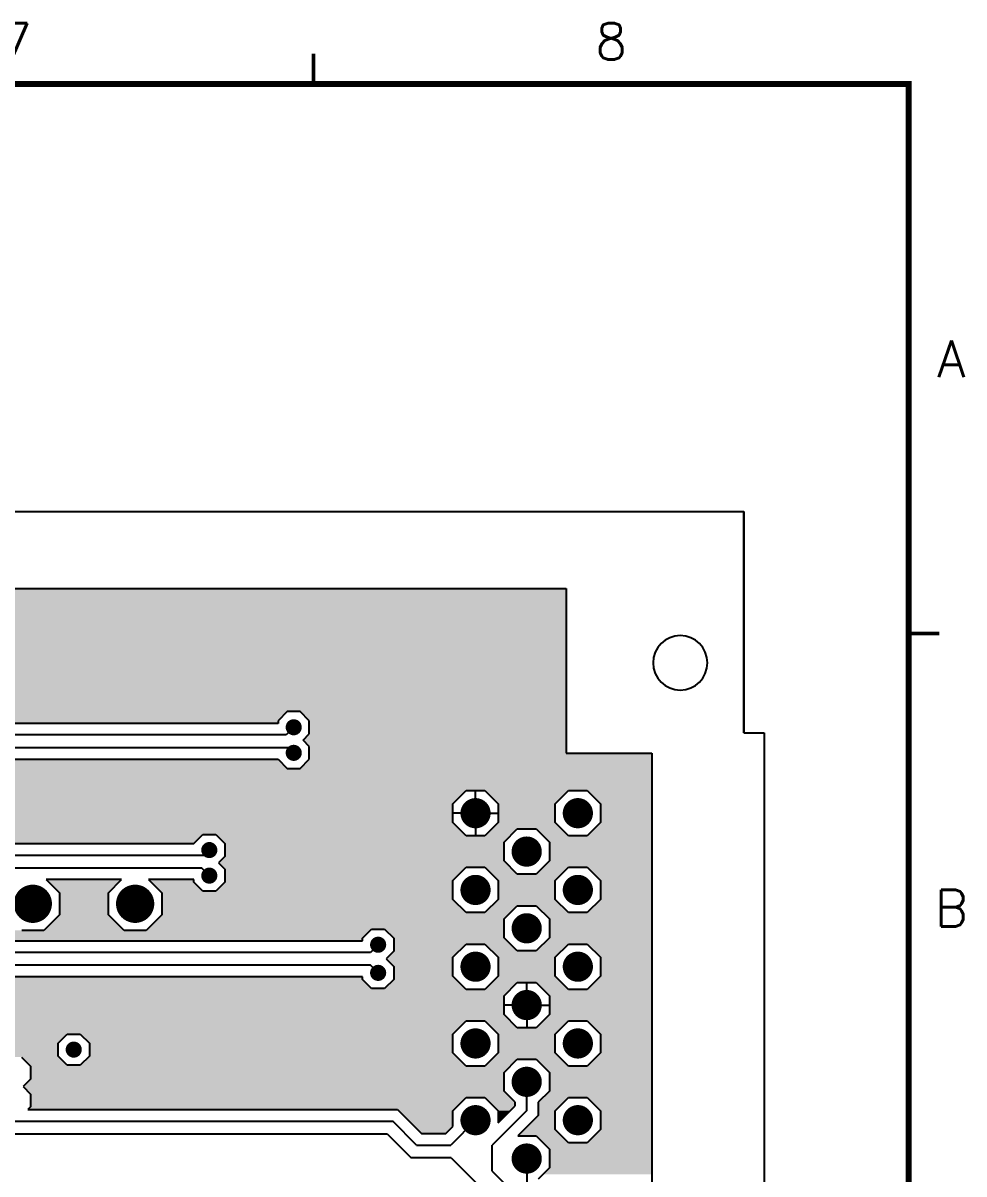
# Model space of a CAD drawing. Extents: x 295 to 953, y 10 to 290.
# Drawn here: x 809.4 to 886.5, y 195.7 to 290 of the extents above; entities that cross this region are included whole.
import ezdxf
from ezdxf.enums import TextEntityAlignment as Align

# ---------------------------------------------------------------- set-up
doc = ezdxf.new("R2010")
doc.units = 0
doc.header["$LTSCALE"] = 5
doc.header["$MEASUREMENT"] = 0
doc.layers.get('0').update_dxf_attribs({"linetype": 'CONTINUOUS', "lineweight": 25})
for name, color, linetype in [('L3-INT2_GBR', 2, 'CONTINUOUS'), ('문자', 4, 'CONTINUOUS'), ('테두리', 3, 'CONTINUOUS')]:
    doc.layers.add(name, color=color, linetype=linetype)
doc.styles.get("Standard").update_dxf_attribs({"font": 'simplex.shx'})

# ---------------------------------------------------------------- blocks, each defined once
blk = doc.blocks.new('C')
at = {"layer": '테두리'}
blk.add_line((405, 285), (405, 15), dxfattribs=at)
for points, const_width in [([(356.25, 287.5), (356.25, 285)], 0.3), ([(15, 285), (15, 15), (405, 15), (405, 285), (15, 285)], 0.5), ([(407.5, 240), (405, 240)], 0.3)]:
    blk.add_lwpolyline(points, dxfattribs=dict(at, const_width=const_width))
at = {"layer": '문자'}
for s, p in [('7', (331.875, 288.5)), ('8', (380.625, 288.5)), ('A', (408.5, 262.5)), ('B', (408.5, 217.5))]:
    blk.add_text(s, height=3, dxfattribs=at).set_placement(p, align=Align.MIDDLE)

msp = doc.modelspace()

# ---------------------------------------------------------------- linework, layer by layer
at = {"color": 7}
for points, const_width in [([(831.927, 232.314, -1), (831.267, 232.314, -1)], 0.66), ([(831.927, 230.218, -1), (831.267, 230.218, -1)], 0.66), ([(847.11, 225.275, -1), (845.873, 225.275, -1)], 1.238), ([(855.492, 225.275, -1), (854.255, 225.275, -1)], 1.238), ([(825.012, 222.255, -1), (824.352, 222.255, -1)], 0.66), ([(851.301, 222.131, -1), (850.064, 222.131, -1)], 1.238), ([(825.012, 220.16, -1), (824.352, 220.16, -1)], 0.66), ([(847.11, 218.988, -1), (845.873, 218.988, -1)], 1.238), ([(855.492, 218.988, -1), (854.255, 218.988, -1)], 1.238), ([(811.006, 217.855, -1), (809.439, 217.855, -1)], 1.567), ([(819.388, 217.855, -1), (817.821, 217.855, -1)], 1.567), ([(851.301, 215.845, -1), (850.064, 215.845, -1)], 1.238), ([(838.842, 214.502, -1), (838.182, 214.502, -1)], 0.66), ([(847.11, 212.702, -1), (845.873, 212.702, -1)], 1.238), ([(855.492, 212.702, -1), (854.255, 212.702, -1)], 1.238), ([(838.842, 212.197, -1), (838.182, 212.197, -1)], 0.66), ([(851.301, 209.559, -1), (850.064, 209.559, -1)], 1.238), ([(847.11, 206.415, -1), (845.873, 206.415, -1)], 1.238), ([(855.492, 206.415, -1), (854.255, 206.415, -1)], 1.238), ([(813.905, 205.91, -1), (813.245, 205.91, -1)], 0.66), ([(851.301, 203.272, -1), (850.064, 203.272, -1)], 1.238), ([(847.11, 200.129, -1), (845.873, 200.129, -1)], 1.238), ([(855.492, 200.129, -1), (854.255, 200.129, -1)], 1.238), ([(851.301, 196.986, -1), (850.064, 196.986, -1)], 1.238)]:
    msp.add_lwpolyline(points, format="xyb", close=True, dxfattribs=dict(at, const_width=const_width))
at = {"layer": 'L3-INT2_GBR', "color": 7}
for p, q in [((508.778, 250), (868.478, 250)), ((868.478, 231.85), (868.478, 250)), ((868.478, 250), (868.478, 231.85)), ((768.547, 243.689), (853.916, 243.689)), ((853.916, 243.689), (853.916, 230.192)), ((831.067, 233.592), (830.318, 232.843)), ((832.126, 233.592), (831.067, 233.592)), ((832.875, 232.843), (832.126, 233.592)), ((830.318, 232.634), (787.791, 232.634)), ((830.318, 232.843), (830.318, 232.634)), ((831.597, 232.314), (830.968, 231.685)), ((832.875, 231.784), (832.875, 232.843)), ((830.968, 231.685), (787.398, 231.685)), ((832.357, 231.266), (832.875, 231.784)), ((832.875, 230.748), (832.357, 231.266)), ((868.478, 231.85), (870.128, 231.85)), ((870.128, 231.85), (870.128, 103.15)), ((870.128, 231.85), (870.128, 103.15)), ((831.178, 230.637), (786.963, 230.637)), ((831.597, 230.218), (831.178, 230.637)), ((832.875, 229.688), (832.875, 230.748)), ((853.916, 230.192), (860.929, 230.192)), ((860.929, 230.192), (860.929, 100.914)), ((801.245, 229.688), (830.318, 229.688)), ((830.318, 229.688), (831.067, 228.939)), ((832.126, 228.939), (832.875, 229.688)), ((831.067, 228.939), (832.126, 228.939)), ((844.635, 226.044), (845.722, 227.131)), ((845.722, 227.131), (847.26, 227.131)), ((846.491, 225.275), (846.491, 227.131)), ((847.26, 227.131), (848.348, 226.044)), ((853.017, 226.044), (854.104, 227.131)), ((854.104, 227.131), (855.642, 227.131)), ((855.642, 227.131), (856.73, 226.044)), ((844.635, 224.506), (844.635, 226.044)), ((848.348, 226.044), (848.348, 224.506)), ((853.017, 224.506), (853.017, 226.044)), ((856.73, 226.044), (856.73, 224.506)), ((846.491, 225.275), (844.635, 225.275)), ((845.722, 223.418), (844.635, 224.506)), ((846.491, 225.275), (846.491, 223.418)), ((846.491, 225.275), (848.348, 225.275)), ((848.348, 224.506), (847.26, 223.418)), ((854.104, 223.418), (853.017, 224.506)), ((856.73, 224.506), (855.642, 223.418)), ((823.403, 222.785), (824.152, 223.534)), ((824.152, 223.534), (825.211, 223.534)), ((825.211, 223.534), (825.96, 222.785)), ((848.826, 222.9), (849.913, 223.988)), ((849.913, 223.988), (851.451, 223.988)), ((851.451, 223.988), (852.539, 222.9)), ((803.334, 222.785), (823.403, 222.785)), ((825.96, 222.785), (825.96, 221.726)), ((847.26, 223.418), (845.722, 223.418)), ((848.826, 221.363), (848.826, 222.9)), ((852.539, 222.9), (852.539, 221.363)), ((855.642, 223.418), (854.104, 223.418)), ((803.727, 221.836), (824.263, 221.836)), ((824.682, 222.255), (824.263, 221.836)), ((825.96, 221.726), (825.442, 221.208)), ((804.162, 220.788), (824.053, 220.788)), ((824.682, 220.16), (824.053, 220.788)), ((825.442, 221.208), (825.96, 220.689)), ((825.96, 220.689), (825.96, 219.63)), ((844.635, 219.757), (845.722, 220.844)), ((845.722, 220.844), (847.26, 220.844)), ((847.26, 220.844), (848.348, 219.757)), ((849.913, 220.275), (848.826, 221.363)), ((852.539, 221.363), (851.451, 220.275)), ((853.017, 219.757), (854.104, 220.844)), ((854.104, 220.844), (855.642, 220.844)), ((855.642, 220.844), (856.73, 219.757)), ((811.33, 219.84), (812.409, 218.761)), ((817.498, 219.84), (811.33, 219.84)), ((816.418, 218.761), (817.498, 219.84)), ((819.712, 219.84), (820.791, 218.761)), ((823.403, 219.84), (819.712, 219.84)), ((823.403, 219.63), (823.403, 219.84)), ((844.635, 218.219), (844.635, 219.757)), ((848.348, 219.757), (848.348, 218.219)), ((851.451, 220.275), (849.913, 220.275)), ((853.017, 218.219), (853.017, 219.757)), ((856.73, 219.757), (856.73, 218.219)), ((812.409, 218.761), (812.409, 216.949)), ((816.418, 216.949), (816.418, 218.761)), ((820.791, 218.761), (820.791, 216.949)), ((824.152, 218.881), (823.403, 219.63)), ((825.211, 218.881), (824.152, 218.881)), ((825.96, 219.63), (825.211, 218.881)), ((845.722, 217.132), (844.635, 218.219)), ((848.348, 218.219), (847.26, 217.132)), ((854.104, 217.132), (853.017, 218.219)), ((856.73, 218.219), (855.642, 217.132)), ((812.409, 216.949), (811.129, 215.668)), ((817.699, 215.668), (816.418, 216.949)), ((820.791, 216.949), (819.51, 215.668)), ((847.26, 217.132), (845.722, 217.132)), ((848.826, 216.614), (849.913, 217.701)), ((849.913, 217.701), (851.451, 217.701)), ((851.451, 217.701), (852.539, 216.614)), ((855.642, 217.132), (854.104, 217.132)), ((848.826, 215.076), (848.826, 216.614)), ((852.539, 216.614), (852.539, 215.076)), ((811.129, 215.668), (809.317, 215.668)), ((819.51, 215.668), (817.699, 215.668)), ((837.233, 215.032), (837.982, 215.781)), ((837.233, 214.822), (837.233, 215.032)), ((837.982, 215.781), (839.042, 215.781)), ((839.042, 215.781), (839.791, 215.032)), ((839.791, 215.032), (839.791, 213.972)), ((849.913, 213.989), (848.826, 215.076)), ((852.539, 215.076), (851.451, 213.989)), ((805.812, 214.822), (837.233, 214.822)), ((838.512, 214.502), (837.883, 213.873)), ((844.635, 213.471), (845.722, 214.558)), ((845.722, 214.558), (847.26, 214.558)), ((847.26, 214.558), (848.348, 213.471)), ((853.017, 213.471), (854.104, 214.558)), ((854.104, 214.558), (855.642, 214.558)), ((855.642, 214.558), (856.73, 213.471)), ((837.883, 213.873), (805.42, 213.873)), ((839.791, 213.972), (839.169, 213.35)), ((839.169, 213.35), (839.791, 212.726)), ((844.635, 211.933), (844.635, 213.471)), ((848.348, 213.471), (848.348, 211.933)), ((851.451, 213.989), (849.913, 213.989)), ((853.017, 211.933), (853.017, 213.471)), ((856.73, 213.471), (856.73, 211.933)), ((837.883, 212.825), (804.984, 212.825)), ((838.512, 212.197), (837.883, 212.825)), ((839.791, 212.726), (839.791, 211.667)), ((837.233, 211.877), (804.591, 211.877)), ((837.233, 211.667), (837.233, 211.877)), ((837.982, 210.918), (837.233, 211.667)), ((839.791, 211.667), (839.042, 210.918)), ((845.722, 210.845), (844.635, 211.933)), ((848.348, 211.933), (847.26, 210.845)), ((848.826, 210.327), (849.913, 211.415)), ((849.913, 211.415), (851.451, 211.415)), ((850.682, 209.559), (850.682, 211.415)), ((851.451, 211.415), (852.539, 210.327)), ((854.104, 210.845), (853.017, 211.933)), ((856.73, 211.933), (855.642, 210.845)), ((839.042, 210.918), (837.982, 210.918)), ((847.26, 210.845), (845.722, 210.845)), ((848.826, 208.79), (848.826, 210.327)), ((852.539, 210.327), (852.539, 208.79)), ((855.642, 210.845), (854.104, 210.845)), ((850.682, 209.559), (848.826, 209.559)), ((850.682, 209.559), (850.682, 207.702)), ((850.682, 209.559), (852.539, 209.559)), ((849.913, 207.702), (848.826, 208.79)), ((852.539, 208.79), (851.451, 207.702)), ((844.635, 207.184), (845.722, 208.271)), ((845.722, 208.271), (847.26, 208.271)), ((847.26, 208.271), (848.348, 207.184)), ((851.451, 207.702), (849.913, 207.702)), ((853.017, 207.184), (854.104, 208.271)), ((854.104, 208.271), (855.642, 208.271)), ((855.642, 208.271), (856.73, 207.184)), ((812.297, 206.44), (813.046, 207.189)), ((813.046, 207.189), (814.105, 207.189)), ((814.105, 207.189), (814.854, 206.44)), ((844.635, 205.646), (844.635, 207.184)), ((848.348, 207.184), (848.348, 205.646)), ((853.017, 205.646), (853.017, 207.184)), ((856.73, 207.184), (856.73, 205.646)), ((812.297, 205.381), (812.297, 206.44)), ((814.854, 206.44), (814.854, 205.381)), ((845.722, 204.559), (844.635, 205.646)), ((848.348, 205.646), (847.26, 204.559)), ((854.104, 204.559), (853.017, 205.646)), ((856.73, 205.646), (855.642, 204.559)), ((809.285, 205.303), (810.035, 204.554)), ((813.046, 204.632), (812.297, 205.381)), ((814.105, 204.632), (813.046, 204.632)), ((814.854, 205.381), (814.105, 204.632)), ((848.826, 204.041), (849.913, 205.128)), ((849.913, 205.128), (851.451, 205.128)), ((851.451, 205.128), (852.539, 204.041)), ((810.035, 204.554), (810.035, 203.495)), ((847.26, 204.559), (845.722, 204.559)), ((848.826, 202.503), (848.826, 204.041)), ((852.539, 204.041), (852.539, 202.503)), ((855.642, 204.559), (854.104, 204.559)), ((810.035, 203.495), (809.424, 202.884)), ((809.424, 202.884), (810.035, 202.272)), ((850.682, 200.912), (850.682, 203.272)), ((810.035, 202.272), (810.035, 201.213)), ((844.635, 200.898), (845.722, 201.985)), ((845.722, 201.985), (847.26, 201.985)), ((847.26, 201.985), (848.348, 200.898)), ((849.734, 201.596), (848.826, 202.503)), ((852.539, 202.503), (851.631, 201.596)), ((853.017, 200.898), (854.104, 201.985)), ((854.104, 201.985), (855.642, 201.985)), ((855.642, 201.985), (856.73, 200.898)), ((810.035, 201.213), (809.813, 200.992)), ((809.813, 200.992), (840.111, 200.992)), ((840.111, 200.992), (842.058, 199.045)), ((844.635, 199.614), (844.635, 200.898)), ((850.682, 200.912), (847.853, 198.083)), ((848.348, 199.919), (849.734, 201.305)), ((848.348, 200.898), (848.348, 199.919)), ((849.734, 201.305), (849.734, 201.596)), ((851.631, 201.596), (851.631, 200.52)), ((853.017, 199.36), (853.017, 200.898)), ((856.73, 200.898), (856.73, 199.36)), ((797.859, 200.043), (839.718, 200.043)), ((841.665, 198.096), (839.718, 200.043)), ((846.491, 200.129), (844.459, 198.096)), ((851.631, 200.52), (849.953, 198.842)), ((839.273, 198.995), (798.278, 198.995)), ((839.273, 198.995), (841.22, 197.048)), ((842.058, 199.045), (844.066, 199.045)), ((844.066, 199.045), (844.635, 199.614)), ((854.104, 198.273), (853.017, 199.36)), ((856.73, 199.36), (855.642, 198.273)), ((841.665, 198.096), (844.459, 198.096)), ((847.853, 195.963), (847.853, 198.083)), ((849.953, 198.842), (851.451, 198.842)), ((851.451, 198.842), (852.539, 197.754)), ((855.642, 198.273), (854.104, 198.273)), ((844.483, 197.048), (841.22, 197.048)), ((844.483, 197.048), (846.491, 195.04)), ((852.539, 197.754), (852.539, 196.217)), ((850.682, 196.986), (850.682, 193.644)), ((852.539, 196.217), (851.631, 195.309)), ((847.853, 195.963), (849.09, 194.725))]:
    msp.add_line(p, q, dxfattribs=at)
for start, end in [(0, 180), (180, 0)]:
    msp.add_arc((863.264, 237.592), 2.227, start, end, dxfattribs=at)
for points in [[(853.916, 243.441), (853.916, 243.689), (768.794, 243.441), (768.547, 243.689)], [(853.916, 243.689), (853.916, 243.689), (768.547, 243.689), (773.485, 243.689)], [(853.916, 243.441), (853.916, 243.441), (774.545, 243.441), (773.485, 243.441)], [(853.916, 242.692), (853.916, 243.441), (775.294, 242.692), (774.545, 243.441)], [(853.916, 243.689), (853.916, 243.689), (849.913, 243.689), (853.916, 243.689)], [(853.916, 241.633), (853.916, 242.692), (775.294, 241.633), (775.294, 242.692)], [(853.916, 240.884), (853.916, 241.633), (774.545, 240.884), (775.294, 241.633)], [(853.916, 240.141), (853.916, 240.884), (772.095, 240.141), (771.352, 240.884)], [(853.916, 240.141), (853.916, 240.141), (775.37, 240.141), (774.31, 240.141)], [(853.916, 240.108), (853.916, 240.141), (775.403, 240.108), (775.37, 240.141)], [(853.916, 240.108), (853.916, 240.108), (786.095, 240.108), (785.035, 240.108)], [(853.916, 240.088), (853.916, 240.108), (786.115, 240.088), (786.095, 240.108)], [(853.916, 240.088), (853.916, 240.088), (802.58, 240.088), (801.521, 240.088)], [(853.916, 239.339), (853.916, 240.088), (803.329, 239.339), (802.58, 240.088)], [(853.916, 238.28), (853.916, 239.339), (803.329, 238.28), (803.329, 239.339)], [(853.916, 237.531), (853.916, 238.28), (802.58, 237.531), (803.329, 238.28)], [(853.916, 236.475), (853.916, 237.531), (775.761, 236.475), (774.705, 237.531)], [(853.916, 236.475), (853.916, 236.475), (799.466, 236.475), (797.929, 236.475)], [(853.916, 235.388), (853.916, 236.475), (800.554, 235.388), (799.466, 236.475)], [(853.916, 233.85), (853.916, 235.388), (800.554, 233.85), (800.554, 235.388)], [(853.916, 233.592), (853.916, 233.85), (800.296, 233.592), (800.554, 233.85)], [(830.318, 232.843), (831.067, 233.592), (799.547, 232.843), (800.296, 233.592)], [(853.916, 233.592), (853.916, 233.592), (832.126, 233.592), (831.067, 233.592)], [(853.916, 232.843), (853.916, 233.592), (832.875, 232.843), (832.126, 233.592)], [(830.318, 232.634), (830.318, 232.762), (787.791, 232.634), (787.662, 232.762)], [(830.318, 232.762), (830.318, 232.843), (799.466, 232.762), (799.547, 232.843)], [(853.916, 231.784), (853.916, 232.843), (832.875, 231.784), (832.875, 232.843)], [(853.916, 231.266), (853.916, 231.784), (832.357, 231.266), (832.875, 231.784)], [(853.916, 230.748), (853.916, 231.266), (832.875, 230.748), (832.357, 231.266)], [(853.916, 230.192), (853.916, 230.748), (832.875, 230.192), (832.875, 230.748)], [(860.929, 229.688), (860.929, 230.192), (832.875, 229.688), (832.875, 230.192)], [(860.929, 230.192), (860.929, 230.192), (854.104, 230.192), (860.929, 230.192)], [(830.318, 229.688), (830.318, 229.688), (801.245, 229.688), (830.318, 229.688)], [(830.516, 229.49), (830.318, 229.688), (801.443, 229.49), (801.245, 229.688)], [(831.067, 228.939), (830.516, 229.49), (801.443, 228.939), (801.443, 229.49)], [(860.929, 228.939), (860.929, 229.688), (832.126, 228.939), (832.875, 229.688)], [(860.929, 227.682), (860.929, 228.431), (800.694, 227.682), (801.443, 228.431)], [(860.929, 228.431), (860.929, 228.939), (801.443, 228.431), (801.443, 228.939)], [(860.929, 227.131), (860.929, 227.682), (769.172, 227.131), (769.172, 227.682)], [(844.807, 226.215), (845.556, 226.964), (768.423, 226.215), (769.172, 226.964)], [(845.556, 226.964), (845.722, 227.131), (769.172, 226.964), (769.172, 227.131)], [(854.104, 227.131), (854.104, 227.131), (847.26, 227.131), (845.722, 227.131)], [(853.017, 226.044), (854.104, 227.131), (848.348, 226.044), (847.26, 227.131)], [(860.929, 227.131), (860.929, 227.131), (855.642, 227.131), (854.104, 227.131)], [(860.929, 226.044), (860.929, 227.131), (856.73, 226.044), (855.642, 227.131)], [(844.635, 224.958), (844.635, 225.707), (747.678, 224.958), (748.427, 225.707)], [(844.635, 226.044), (844.807, 226.215), (748.427, 226.044), (748.427, 226.215)], [(844.635, 225.707), (844.635, 226.044), (748.427, 225.707), (748.427, 226.044)], [(853.017, 224.506), (853.017, 226.044), (848.348, 224.506), (848.348, 226.044)], [(860.929, 224.506), (860.929, 226.044), (856.73, 224.506), (856.73, 226.044)], [(844.635, 224.671), (844.635, 224.958), (734.121, 224.671), (733.834, 224.958)], [(844.635, 224.506), (844.635, 224.671), (734.121, 224.506), (734.121, 224.671)], [(845.397, 223.744), (844.635, 224.506), (734.121, 223.744), (734.121, 224.506)], [(853.535, 223.988), (853.017, 224.506), (847.829, 223.988), (848.348, 224.506)], [(860.929, 223.418), (860.929, 224.506), (855.642, 223.418), (856.73, 224.506)], [(845.397, 223.744), (845.397, 223.744), (793.46, 223.744), (792.401, 223.744)], [(845.607, 223.534), (845.397, 223.744), (793.67, 223.534), (793.46, 223.744)], [(823.612, 222.994), (824.152, 223.534), (794.209, 222.994), (793.67, 223.534)], [(845.607, 223.534), (845.607, 223.534), (825.211, 223.534), (824.152, 223.534)], [(845.722, 223.418), (845.607, 223.534), (825.327, 223.418), (825.211, 223.534)], [(849.344, 223.418), (849.913, 223.988), (847.26, 223.418), (847.829, 223.988)], [(853.535, 223.988), (853.535, 223.988), (851.451, 223.988), (849.913, 223.988)], [(854.104, 223.418), (853.535, 223.988), (852.02, 223.418), (851.451, 223.988)], [(823.403, 222.785), (823.612, 222.994), (794.209, 222.785), (794.209, 222.994)], [(848.826, 222.9), (849.344, 223.418), (825.845, 222.9), (825.327, 223.418)], [(848.826, 222.785), (848.826, 222.9), (825.96, 222.785), (825.845, 222.9)], [(848.826, 221.726), (848.826, 222.785), (825.96, 221.726), (825.96, 222.785)], [(849.344, 223.418), (849.344, 223.418), (845.722, 223.418), (847.26, 223.418)], [(860.929, 222.9), (860.929, 223.418), (852.539, 222.9), (852.02, 223.418)], [(860.929, 221.363), (860.929, 222.9), (852.539, 221.363), (852.539, 222.9)], [(860.929, 223.418), (860.929, 223.418), (854.104, 223.418), (855.642, 223.418)], [(848.826, 221.363), (848.826, 221.726), (825.597, 221.363), (825.96, 221.726)], [(848.981, 221.207), (848.826, 221.363), (825.442, 221.207), (825.597, 221.363)], [(849.344, 220.844), (848.981, 221.207), (825.805, 220.844), (825.442, 221.207)], [(845.567, 220.689), (845.722, 220.844), (825.96, 220.689), (825.805, 220.844)], [(844.635, 219.757), (845.567, 220.689), (825.96, 219.757), (825.96, 220.689)], [(849.344, 220.844), (849.344, 220.844), (847.26, 220.844), (845.722, 220.844)], [(849.913, 220.275), (849.344, 220.844), (847.829, 220.275), (847.26, 220.844)], [(853.535, 220.275), (854.104, 220.844), (851.451, 220.275), (852.02, 220.844)], [(860.929, 220.844), (860.929, 221.363), (852.02, 220.844), (852.539, 221.363)], [(860.929, 220.844), (860.929, 220.844), (855.642, 220.844), (854.104, 220.844)], [(860.929, 219.757), (860.929, 220.844), (856.73, 219.757), (855.642, 220.844)], [(816.418, 218.761), (817.497, 219.84), (812.409, 218.761), (811.33, 219.84)], [(817.497, 219.84), (817.497, 219.84), (811.33, 219.84), (817.497, 219.84)], [(823.403, 219.63), (823.403, 219.84), (819.921, 219.63), (819.712, 219.84)], [(823.403, 219.84), (823.403, 219.84), (819.712, 219.84), (823.403, 219.84)], [(844.635, 219.63), (844.635, 219.757), (825.96, 219.63), (825.96, 219.757)], [(853.017, 219.757), (853.535, 220.275), (848.348, 219.757), (847.829, 220.275)], [(853.017, 218.219), (853.017, 219.757), (848.348, 218.219), (848.348, 219.757)], [(853.535, 220.275), (853.535, 220.275), (849.913, 220.275), (851.451, 220.275)], [(860.929, 218.219), (860.929, 219.757), (856.73, 218.219), (856.73, 219.757)], [(816.418, 216.949), (816.418, 218.761), (812.409, 216.949), (812.409, 218.761)], [(824.152, 218.881), (823.403, 219.63), (820.67, 218.881), (819.921, 219.63)], [(844.635, 218.761), (844.635, 218.881), (820.791, 218.761), (820.67, 218.881)], [(844.635, 218.219), (844.635, 218.761), (820.791, 218.219), (820.791, 218.761)], [(844.635, 218.881), (844.635, 219.63), (825.211, 218.881), (825.96, 219.63)], [(845.722, 217.132), (844.635, 218.219), (820.791, 217.132), (820.791, 218.219)], [(853.535, 217.701), (853.017, 218.219), (847.829, 217.701), (848.348, 218.219)], [(860.929, 217.132), (860.929, 218.219), (855.642, 217.132), (856.73, 218.219)], [(817.699, 215.668), (816.418, 216.949), (811.129, 215.668), (812.409, 216.949)], [(848.826, 216.614), (849.161, 216.949), (820.456, 216.614), (820.791, 216.949)], [(849.161, 216.949), (849.344, 217.132), (820.791, 216.949), (820.791, 217.132)], [(849.344, 217.132), (849.344, 217.132), (845.722, 217.132), (847.26, 217.132)], [(849.344, 217.132), (849.913, 217.701), (847.26, 217.132), (847.829, 217.701)], [(853.535, 217.701), (853.535, 217.701), (851.451, 217.701), (849.913, 217.701)], [(854.104, 217.132), (853.535, 217.701), (852.02, 217.132), (851.451, 217.701)], [(860.929, 216.614), (860.929, 217.132), (852.539, 216.614), (852.02, 217.132)], [(860.929, 217.132), (860.929, 217.132), (854.104, 217.132), (855.642, 217.132)], [(848.826, 215.781), (848.826, 216.614), (819.623, 215.781), (820.456, 216.614)], [(860.929, 215.076), (860.929, 216.614), (852.539, 215.076), (852.539, 216.614)], [(837.233, 215.032), (837.87, 215.668), (805.603, 215.032), (804.966, 215.668)], [(837.233, 214.822), (837.233, 215.032), (805.812, 214.822), (805.603, 215.032)], [(837.87, 215.668), (837.982, 215.781), (819.51, 215.668), (819.623, 215.781)], [(848.826, 215.781), (848.826, 215.781), (839.042, 215.781), (837.982, 215.781)], [(848.826, 215.076), (848.826, 215.781), (839.746, 215.076), (839.042, 215.781)], [(848.871, 215.032), (848.826, 215.076), (839.791, 215.032), (839.746, 215.076)], [(849.344, 214.558), (848.871, 215.032), (839.791, 214.558), (839.791, 215.032)], [(860.929, 214.558), (860.929, 215.076), (852.02, 214.558), (852.539, 215.076)], [(845.137, 213.972), (845.722, 214.558), (839.791, 213.972), (839.791, 214.558)], [(849.344, 214.558), (849.344, 214.558), (847.26, 214.558), (845.722, 214.558)], [(849.913, 213.989), (849.344, 214.558), (847.829, 213.989), (847.26, 214.558)], [(853.535, 213.989), (854.104, 214.558), (851.451, 213.989), (852.02, 214.558)], [(860.929, 214.558), (860.929, 214.558), (855.642, 214.558), (854.104, 214.558)], [(860.929, 213.471), (860.929, 214.558), (856.73, 213.471), (855.642, 214.558)], [(844.635, 213.35), (844.635, 213.471), (839.169, 213.35), (839.289, 213.471)], [(844.635, 212.726), (844.635, 213.35), (839.791, 212.726), (839.169, 213.35)], [(844.635, 213.471), (845.137, 213.972), (839.289, 213.471), (839.791, 213.972)], [(853.017, 213.471), (853.535, 213.989), (848.348, 213.471), (847.829, 213.989)], [(853.017, 211.933), (853.017, 213.471), (848.348, 211.933), (848.348, 213.471)], [(853.535, 213.989), (853.535, 213.989), (849.913, 213.989), (851.451, 213.989)], [(860.929, 211.933), (860.929, 213.471), (856.73, 211.933), (856.73, 213.471)], [(844.635, 211.933), (844.635, 212.726), (839.791, 211.933), (839.791, 212.726)], [(837.862, 211.039), (837.233, 211.667), (776.087, 211.039), (776.087, 211.667)], [(837.233, 211.667), (837.233, 211.667), (789.546, 211.667), (790.918, 211.667)], [(837.233, 211.667), (837.233, 211.877), (790.918, 211.667), (791.127, 211.877)], [(837.233, 211.877), (837.233, 211.877), (813.046, 211.877), (837.233, 211.877)], [(845.65, 210.918), (844.901, 211.667), (839.042, 210.918), (839.791, 211.667)], [(844.901, 211.667), (844.635, 211.933), (839.791, 211.667), (839.791, 211.933)], [(849.344, 210.845), (849.913, 211.415), (847.26, 210.845), (847.829, 211.415)], [(853.535, 211.415), (853.017, 211.933), (847.829, 211.415), (848.348, 211.933)], [(853.535, 211.415), (853.535, 211.415), (851.451, 211.415), (849.913, 211.415)], [(854.104, 210.845), (853.535, 211.415), (852.02, 210.845), (851.451, 211.415)], [(860.929, 210.845), (860.929, 211.933), (855.642, 210.845), (856.73, 211.933)], [(848.826, 209.913), (848.826, 210.289), (769.885, 209.913), (770.261, 210.289)], [(848.826, 210.289), (848.826, 210.289), (774.279, 210.289), (775.338, 210.289)], [(848.826, 210.289), (848.826, 210.327), (775.338, 210.289), (775.376, 210.327)], [(848.826, 210.327), (849.344, 210.845), (775.376, 210.327), (775.894, 210.845)], [(845.722, 210.845), (845.65, 210.918), (775.894, 210.845), (775.967, 210.918)], [(837.982, 210.918), (837.862, 211.039), (775.967, 210.918), (776.087, 211.039)], [(849.344, 210.845), (849.344, 210.845), (845.722, 210.845), (847.26, 210.845)], [(860.929, 210.327), (860.929, 210.845), (852.539, 210.327), (852.02, 210.845)], [(860.929, 208.79), (860.929, 210.327), (852.539, 208.79), (852.539, 210.327)], [(860.929, 210.845), (860.929, 210.845), (854.104, 210.845), (855.642, 210.845)], [(848.826, 209.913), (848.826, 209.913), (775.338, 209.913), (774.279, 209.913)], [(848.826, 209.164), (848.826, 209.913), (776.087, 209.164), (775.338, 209.913)], [(848.826, 208.79), (848.826, 209.164), (776.087, 208.79), (776.087, 209.164)], [(848.96, 208.656), (848.826, 208.79), (776.087, 208.656), (776.087, 208.79)], [(848.96, 208.656), (848.96, 208.656), (802.58, 208.656), (801.521, 208.656)], [(849.344, 208.271), (848.96, 208.656), (802.964, 208.271), (802.58, 208.656)], [(860.929, 208.271), (860.929, 208.79), (852.02, 208.271), (852.539, 208.79)], [(845.358, 207.907), (845.722, 208.271), (803.329, 207.907), (802.964, 208.271)], [(844.64, 207.189), (845.358, 207.907), (803.329, 207.189), (803.329, 207.907)], [(849.344, 208.271), (849.344, 208.271), (847.26, 208.271), (845.722, 208.271)], [(849.913, 207.702), (849.344, 208.271), (847.829, 207.702), (847.26, 208.271)], [(853.017, 207.184), (853.535, 207.702), (848.348, 207.184), (847.829, 207.702)], [(853.535, 207.702), (854.104, 208.271), (851.451, 207.702), (852.02, 208.271)], [(860.929, 208.271), (860.929, 208.271), (855.642, 208.271), (854.104, 208.271)], [(860.929, 207.184), (860.929, 208.271), (856.73, 207.184), (855.642, 208.271)], [(812.297, 206.44), (812.704, 206.848), (802.921, 206.44), (803.329, 206.848)], [(812.704, 206.848), (813.046, 207.189), (803.329, 206.848), (803.329, 207.189)], [(844.64, 207.189), (844.64, 207.189), (814.105, 207.189), (813.046, 207.189)], [(844.635, 207.184), (844.64, 207.189), (814.11, 207.184), (814.105, 207.189)], [(844.635, 206.44), (844.635, 207.184), (814.854, 206.44), (814.11, 207.184)], [(853.017, 205.646), (853.017, 207.184), (848.348, 205.646), (848.348, 207.184)], [(860.929, 205.646), (860.929, 207.184), (856.73, 205.646), (856.73, 207.184)], [(812.297, 205.381), (812.297, 206.098), (783.631, 205.381), (783.631, 206.098)], [(812.297, 206.098), (812.297, 206.44), (802.58, 206.098), (802.921, 206.44)], [(844.635, 205.646), (844.635, 206.44), (814.854, 205.646), (814.854, 206.44)], [(844.901, 205.381), (844.635, 205.646), (814.854, 205.381), (814.854, 205.646)], [(853.535, 205.128), (853.017, 205.646), (847.829, 205.128), (848.348, 205.646)], [(860.929, 204.559), (860.929, 205.646), (855.642, 204.559), (856.73, 205.646)], [(812.374, 205.303), (812.297, 205.381), (783.631, 205.303), (783.631, 205.381)], [(812.374, 205.303), (812.374, 205.303), (809.285, 205.303), (808.226, 205.303)], [(813.046, 204.632), (812.374, 205.303), (809.957, 204.632), (809.285, 205.303)], [(845.722, 204.559), (845.65, 204.632), (810.03, 204.559), (809.957, 204.632)], [(845.65, 204.632), (844.901, 205.381), (814.105, 204.632), (814.854, 205.381)], [(849.344, 204.559), (849.913, 205.128), (847.26, 204.559), (847.829, 205.128)], [(853.535, 205.128), (853.535, 205.128), (851.451, 205.128), (849.913, 205.128)], [(854.104, 204.559), (853.535, 205.128), (852.02, 204.559), (851.451, 205.128)], [(849.339, 204.554), (849.344, 204.559), (810.035, 204.554), (810.03, 204.559)], [(848.826, 204.041), (849.339, 204.554), (810.035, 204.041), (810.035, 204.554)], [(848.826, 203.495), (848.826, 204.041), (810.035, 203.495), (810.035, 204.041)], [(860.929, 204.041), (860.929, 204.559), (852.539, 204.041), (852.02, 204.559)], [(860.929, 202.503), (860.929, 204.041), (852.539, 202.503), (852.539, 204.041)], [(860.929, 204.559), (860.929, 204.559), (854.104, 204.559), (855.642, 204.559)], [(848.826, 202.884), (848.826, 203.495), (809.424, 202.884), (810.035, 203.495)], [(848.826, 202.503), (848.826, 202.884), (809.804, 202.503), (809.424, 202.884)], [(849.057, 202.272), (848.826, 202.503), (810.035, 202.272), (809.804, 202.503)], [(849.344, 201.985), (849.057, 202.272), (810.035, 201.985), (810.035, 202.272)], [(844.95, 201.213), (845.722, 201.985), (810.035, 201.213), (810.035, 201.985)], [(849.344, 201.985), (849.344, 201.985), (847.26, 201.985), (845.722, 201.985)], [(849.734, 201.596), (849.344, 201.985), (847.65, 201.596), (847.26, 201.985)], [(853.715, 201.596), (854.104, 201.985), (851.631, 201.596), (852.02, 201.985)], [(860.929, 201.985), (860.929, 202.503), (852.02, 201.985), (852.539, 202.503)], [(860.929, 201.985), (860.929, 201.985), (855.642, 201.985), (854.104, 201.985)], [(860.929, 200.898), (860.929, 201.985), (856.73, 200.898), (855.642, 201.985)], [(844.729, 200.992), (844.95, 201.213), (809.814, 200.992), (810.035, 201.213)], [(844.729, 200.992), (844.729, 200.992), (840.111, 200.992), (809.814, 200.992)], [(844.635, 200.898), (844.729, 200.992), (840.205, 200.898), (840.111, 200.992)], [(844.635, 199.614), (844.635, 200.898), (841.489, 199.614), (840.205, 200.898)], [(849.734, 201.305), (849.734, 201.596), (847.94, 201.305), (847.65, 201.596)], [(849.326, 200.898), (849.734, 201.305), (848.348, 200.898), (847.94, 201.305)], [(848.348, 199.919), (849.326, 200.898), (848.348, 199.919), (848.348, 200.898)], [(853.017, 200.898), (853.715, 201.596), (851.631, 200.898), (851.631, 201.596)], [(853.017, 200.52), (853.017, 200.898), (851.631, 200.52), (851.631, 200.898)], [(860.929, 199.36), (860.929, 200.898), (856.73, 199.36), (856.73, 200.898)], [(853.017, 199.36), (853.017, 200.52), (850.471, 199.36), (851.631, 200.52)], [(844.066, 199.045), (844.635, 199.614), (842.058, 199.045), (841.489, 199.614)], [(853.535, 198.842), (853.017, 199.36), (849.953, 198.842), (850.471, 199.36)], [(860.929, 198.273), (860.929, 199.36), (855.642, 198.273), (856.73, 199.36)], [(853.535, 198.842), (853.535, 198.842), (851.451, 198.842), (849.953, 198.842)], [(854.104, 198.272), (853.535, 198.842), (852.02, 198.272), (851.451, 198.842)], [(860.929, 197.754), (860.929, 198.272), (852.539, 197.754), (852.02, 198.272)], [(860.929, 198.272), (860.929, 198.273), (854.104, 198.272), (855.642, 198.273)], [(860.929, 196.217), (860.929, 197.754), (852.539, 196.217), (852.539, 197.754)], [(860.929, 195.698), (860.929, 196.217), (852.02, 195.698), (852.539, 196.217)]]:
    msp.add_solid(points, dxfattribs=at)

# ---------------------------------------------------------------- block references
msp.add_blockref('C', (476.978, 0))

doc.saveas('drawing.dxf')
